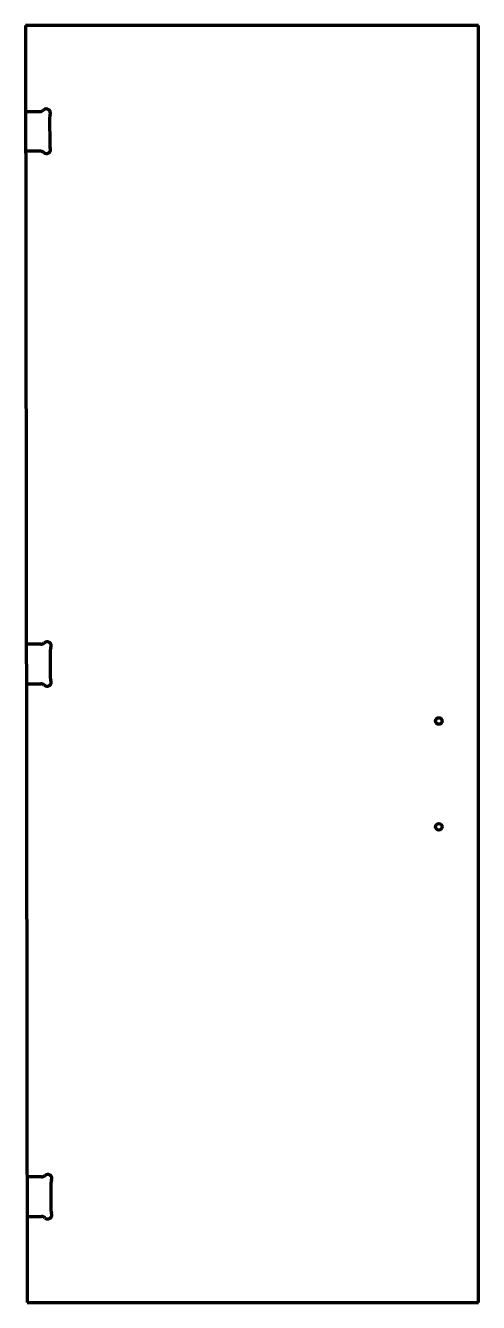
# Model space of a CAD drawing. Header units: inches. Extents: x 0 to 34.2, y 0 to 96.6.
import ezdxf

# ---------------------------------------------------------------- set-up
doc = ezdxf.new("R2010")
doc.units = ezdxf.units.IN
doc.header["$MEASUREMENT"] = 0
doc.layers.add('1', color=7, linetype='Continuous')

msp = doc.modelspace()

# ---------------------------------------------------------------- linework, layer by layer
at = {"color": 7, "lineweight": 90}
for p, q in [((0, 96.625), (0.125, 0)), ((34.25, 96.625), (0, 96.625)), ((34.25, 0), (34.25, 96.625)), ((0.125, 0), (34.25, 0))]:
    msp.add_line(p, q, dxfattribs=at)
at = {"layer": '1', "color": 7, "lineweight": 90}
for p, q in [((0.008, 90.125), (1.099, 90.126)), ((1.821, 89.716), (1.824, 87.539)), ((1.103, 87.126), (0.012, 87.125)), ((1.151, 49.814), (0.061, 49.812)), ((1.876, 47.226), (1.874, 49.403)), ((0.064, 46.813), (1.155, 46.814)), ((1.203, 9.501), (0.113, 9.5)), ((1.929, 6.914), (1.926, 9.091)), ((0.117, 6.5), (1.207, 6.501))]:
    msp.add_line(p, q, dxfattribs=at)
at = {"layer": '1', "color": 1, "lineweight": 90}
for centre in [(31.25, 44), (31.25, 36)]:
    msp.add_circle(centre, 0.25, dxfattribs=at)
at = {"layer": '1', "color": 7, "lineweight": 90}
for centre, radius, start, end in [((1.099, 90.501), 0.375, 270.07412, 313.41588), ((1.571, 90.002), 0.312, 335.45414, 493.41588), ((2.196, 89.716), 0.375, 155.45414, 180.07412), ((1.103, 86.751), 0.375, 46.73236, 90.07412), ((1.575, 87.252), 0.312, 226.73236, 384.6941), ((2.199, 87.539), 0.375, 180.07412, 204.6941), ((1.151, 50.189), 0.375, 270.07412, 313.41588), ((1.623, 49.69), 0.312, 335.45414, 493.41588), ((2.249, 49.404), 0.375, 155.45414, 180.07412), ((1.156, 46.439), 0.375, 46.73236, 90.07412), ((1.627, 46.94), 0.312, 226.73236, 384.6941), ((2.251, 47.227), 0.375, 180.07412, 204.6941), ((1.675, 9.377), 0.312, 335.45414, 493.41588), ((1.203, 9.876), 0.375, 270.07412, 313.41588), ((2.301, 9.091), 0.375, 155.45414, 180.07412), ((2.304, 6.914), 0.375, 180.07412, 204.6941), ((1.208, 6.126), 0.375, 46.73236, 90.07412), ((1.679, 6.627), 0.312, 226.73236, 384.6941)]:
    msp.add_arc(centre, radius, start, end, dxfattribs=at)

doc.saveas('drawing.dxf')
